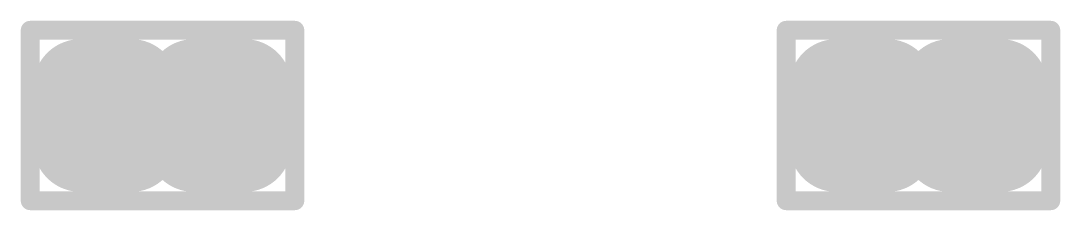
# Model space of a CAD drawing. Header units: millimetres. Extents: x 169 to 355, y 129 to 253.
# Drawn here: x 195.625 to 198.375, y 146.75 to 147.25 of the extents above; entities that cross this region are included whole.
import ezdxf

# ---------------------------------------------------------------- set-up
doc = ezdxf.new("R2010")
doc.units = ezdxf.units.MM
for name, color, linetype in [('Mechanical1', 6, 'Continuous'), ('Mechanical15', 56, 'Continuous'), ('TopLayer', 1, 'Continuous'), ('TopPaste', 8, 'Continuous'), ('TopSolder', 216, 'Continuous')]:
    doc.layers.add(name, color=color, linetype=linetype)

# ---------------------------------------------------------------- blocks, each defined once
blk = doc.blocks.new('R01005_1580')
at = {"layer": 'Mechanical1', "const_width": 0.05}
for points in [[(0.2001, 0.1001), (-0.1999, 0.1001)], [(-0.1999, 0.1001), (-0.1999, -0.0999)], [(0.2001, 0.1001), (0.2001, -0.0999)], [(0.2001, -0.0999), (-0.1999, -0.0999)]]:
    blk.add_lwpolyline(points, dxfattribs=at)
at = {"layer": 'Mechanical1', "const_width": 0.025}
for points in [[(-0.2124, 0.1001, 1), (-0.1874, 0.1001, 1)], [(-0.2124, 0.1001, 1), (-0.1874, 0.1001, 1)], [(0.1876, 0.1001, 1), (0.2126, 0.1001, 1)], [(0.1876, 0.1001, 1), (0.2126, 0.1001, 1)], [(-0.2124, -0.0999, 1), (-0.1874, -0.0999, 1)], [(-0.2124, -0.0999, 1), (-0.1874, -0.0999, 1)], [(0.1876, -0.0999, 1), (0.2126, -0.0999, 1)], [(0.1876, -0.0999, 1), (0.2126, -0.0999, 1)]]:
    blk.add_lwpolyline(points, format="xyb", close=True, dxfattribs=at)
at = {"layer": 'Mechanical15', "const_width": 0.05}
for points in [[(0.35, 0.225), (-0.35, 0.225)], [(-0.35, 0.225), (-0.35, -0.225)], [(0.35, 0.225), (0.35, -0.225)], [(0, 0.125), (0, -0.125)], [(0.15, 0), (-0.15, 0)], [(0.35, -0.225), (-0.35, -0.225)]]:
    blk.add_lwpolyline(points, dxfattribs=at)
at = {"layer": 'Mechanical15', "const_width": 0.025}
for points in [[(-0.3625, 0.225, 1), (-0.3375, 0.225, 1)], [(-0.3625, 0.225, 1), (-0.3375, 0.225, 1)], [(0.3375, 0.225, 1), (0.3625, 0.225, 1)], [(0.3375, 0.225, 1), (0.3625, 0.225, 1)], [(-0.0125, 0.125, 1), (0.0125, 0.125, 1)], [(-0.1625, 0, 1), (-0.1375, 0, 1)], [(0.1375, 0, 1), (0.1625, 0, 1)], [(-0.0125, -0.125, 1), (0.0125, -0.125, 1)], [(-0.3625, -0.225, 1), (-0.3375, -0.225, 1)], [(-0.3625, -0.225, 1), (-0.3375, -0.225, 1)], [(0.3375, -0.225, 1), (0.3625, -0.225, 1)], [(0.3375, -0.225, 1), (0.3625, -0.225, 1)]]:
    blk.add_lwpolyline(points, format="xyb", close=True, dxfattribs=at)
at = {"layer": 'TopLayer', "const_width": 0.0225}
for points in [[(-0.2287, 0.0775, 1), (-0.2063, 0.0775, 1)], [(-0.0937, 0.0775, 1), (-0.0712, 0.0775, 1)], [(0.0712, 0.0775, 1), (0.0937, 0.0775, 1)], [(0.2063, 0.0775, 1), (0.2287, 0.0775, 1)], [(-0.2287, -0.0775, 1), (-0.2063, -0.0775, 1)], [(-0.0937, -0.0775, 1), (-0.0712, -0.0775, 1)], [(0.0712, -0.0775, 1), (0.0937, -0.0775, 1)], [(0.2063, -0.0775, 1), (0.2287, -0.0775, 1)]]:
    blk.add_lwpolyline(points, format="xyb", close=True, dxfattribs=at)
at = {"layer": 'TopLayer'}
for points in [[(-0.2175, 0.1), (-0.2175, -0.1), (-0.0825, 0.1), (-0.0825, -0.1)], [(0.0825, 0.1), (0.0825, -0.1), (0.2175, 0.1), (0.2175, -0.1)], [(-0.24, 0.0775), (-0.24, -0.0775), (-0.06, 0.0775), (-0.06, -0.0775)], [(0.06, 0.0775), (0.06, -0.0775), (0.24, 0.0775), (0.24, -0.0775)]]:
    blk.add_solid(points, dxfattribs=at)
at = {"layer": 'TopPaste', "const_width": 0.0225}
for points in [[(-0.2287, 0.0775, 1), (-0.2063, 0.0775, 1)], [(-0.0937, 0.0775, 1), (-0.0712, 0.0775, 1)], [(0.0712, 0.0775, 1), (0.0937, 0.0775, 1)], [(0.2063, 0.0775, 1), (0.2287, 0.0775, 1)], [(-0.2287, -0.0775, 1), (-0.2063, -0.0775, 1)], [(-0.0937, -0.0775, 1), (-0.0712, -0.0775, 1)], [(0.0712, -0.0775, 1), (0.0937, -0.0775, 1)], [(0.2063, -0.0775, 1), (0.2287, -0.0775, 1)]]:
    blk.add_lwpolyline(points, format="xyb", close=True, dxfattribs=at)
at = {"layer": 'TopPaste'}
for points in [[(-0.2175, 0.1), (-0.2175, -0.1), (-0.0825, 0.1), (-0.0825, -0.1)], [(0.0825, 0.1), (0.0825, -0.1), (0.2175, 0.1), (0.2175, -0.1)], [(-0.24, 0.0775), (-0.24, -0.0775), (-0.06, 0.0775), (-0.06, -0.0775)], [(0.06, 0.0775), (0.06, -0.0775), (0.24, 0.0775), (0.24, -0.0775)]]:
    blk.add_solid(points, dxfattribs=at)
at = {"layer": 'TopSolder', "const_width": 0.1241}
for points in [[(-0.2795, 0.0775, 1), (-0.1555, 0.0775, 1)], [(-0.1445, 0.0775, 1), (-0.0204, 0.0775, 1)], [(0.0204, 0.0775, 1), (0.1445, 0.0775, 1)], [(0.1555, 0.0775, 1), (0.2795, 0.0775, 1)], [(-0.2795, -0.0775, 1), (-0.1555, -0.0775, 1)], [(-0.1445, -0.0775, 1), (-0.0204, -0.0775, 1)], [(0.0204, -0.0775, 1), (0.1445, -0.0775, 1)], [(0.1555, -0.0775, 1), (0.2795, -0.0775, 1)]]:
    blk.add_lwpolyline(points, format="xyb", close=True, dxfattribs=at)
at = {"layer": 'TopSolder'}
for points in [[(-0.2175, 0.2016), (-0.2175, -0.2016), (-0.0825, 0.2016), (-0.0825, -0.2016)], [(0.0825, 0.2016), (0.0825, -0.2016), (0.2175, 0.2016), (0.2175, -0.2016)], [(-0.3416, 0.0775), (-0.3416, -0.0775), (0.0416, 0.0775), (0.0416, -0.0775)], [(-0.0416, 0.0775), (-0.0416, -0.0775), (0.3416, 0.0775), (0.3416, -0.0775)]]:
    blk.add_solid(points, dxfattribs=at)
blk = doc.blocks.new('R01005_1586')
at = {"layer": 'Mechanical1', "const_width": 0.05}
for points in [[(0.2001, 0.1001), (-0.1999, 0.1001)], [(-0.1999, 0.1001), (-0.1999, -0.0999)], [(0.2001, 0.1001), (0.2001, -0.0999)], [(0.2001, -0.0999), (-0.1999, -0.0999)]]:
    blk.add_lwpolyline(points, dxfattribs=at)
at = {"layer": 'Mechanical1', "const_width": 0.025}
for points in [[(-0.2124, 0.1001, 1), (-0.1874, 0.1001, 1)], [(-0.2124, 0.1001, 1), (-0.1874, 0.1001, 1)], [(0.1876, 0.1001, 1), (0.2126, 0.1001, 1)], [(0.1876, 0.1001, 1), (0.2126, 0.1001, 1)], [(-0.2124, -0.0999, 1), (-0.1874, -0.0999, 1)], [(-0.2124, -0.0999, 1), (-0.1874, -0.0999, 1)], [(0.1876, -0.0999, 1), (0.2126, -0.0999, 1)], [(0.1876, -0.0999, 1), (0.2126, -0.0999, 1)]]:
    blk.add_lwpolyline(points, format="xyb", close=True, dxfattribs=at)
at = {"layer": 'Mechanical15', "const_width": 0.05}
for points in [[(0.35, 0.225), (-0.35, 0.225)], [(-0.35, 0.225), (-0.35, -0.225)], [(0.35, 0.225), (0.35, -0.225)], [(0, 0.125), (0, -0.125)], [(0.15, 0), (-0.15, 0)], [(0.35, -0.225), (-0.35, -0.225)]]:
    blk.add_lwpolyline(points, dxfattribs=at)
at = {"layer": 'Mechanical15', "const_width": 0.025}
for points in [[(-0.3625, 0.225, 1), (-0.3375, 0.225, 1)], [(-0.3625, 0.225, 1), (-0.3375, 0.225, 1)], [(0.3375, 0.225, 1), (0.3625, 0.225, 1)], [(0.3375, 0.225, 1), (0.3625, 0.225, 1)], [(-0.0125, 0.125, 1), (0.0125, 0.125, 1)], [(-0.1625, 0, 1), (-0.1375, 0, 1)], [(0.1375, 0, 1), (0.1625, 0, 1)], [(-0.0125, -0.125, 1), (0.0125, -0.125, 1)], [(-0.3625, -0.225, 1), (-0.3375, -0.225, 1)], [(-0.3625, -0.225, 1), (-0.3375, -0.225, 1)], [(0.3375, -0.225, 1), (0.3625, -0.225, 1)], [(0.3375, -0.225, 1), (0.3625, -0.225, 1)]]:
    blk.add_lwpolyline(points, format="xyb", close=True, dxfattribs=at)
at = {"layer": 'TopLayer', "const_width": 0.0225}
for points in [[(-0.2287, 0.0775, 1), (-0.2063, 0.0775, 1)], [(-0.0937, 0.0775, 1), (-0.0712, 0.0775, 1)], [(0.0712, 0.0775, 1), (0.0937, 0.0775, 1)], [(0.2063, 0.0775, 1), (0.2287, 0.0775, 1)], [(-0.2287, -0.0775, 1), (-0.2063, -0.0775, 1)], [(-0.0937, -0.0775, 1), (-0.0712, -0.0775, 1)], [(0.0712, -0.0775, 1), (0.0937, -0.0775, 1)], [(0.2063, -0.0775, 1), (0.2287, -0.0775, 1)]]:
    blk.add_lwpolyline(points, format="xyb", close=True, dxfattribs=at)
at = {"layer": 'TopLayer'}
for points in [[(-0.2175, 0.1), (-0.2175, -0.1), (-0.0825, 0.1), (-0.0825, -0.1)], [(0.0825, 0.1), (0.0825, -0.1), (0.2175, 0.1), (0.2175, -0.1)], [(-0.24, 0.0775), (-0.24, -0.0775), (-0.06, 0.0775), (-0.06, -0.0775)], [(0.06, 0.0775), (0.06, -0.0775), (0.24, 0.0775), (0.24, -0.0775)]]:
    blk.add_solid(points, dxfattribs=at)
at = {"layer": 'TopPaste', "const_width": 0.0225}
for points in [[(-0.2287, 0.0775, 1), (-0.2063, 0.0775, 1)], [(-0.0937, 0.0775, 1), (-0.0712, 0.0775, 1)], [(0.0712, 0.0775, 1), (0.0937, 0.0775, 1)], [(0.2063, 0.0775, 1), (0.2287, 0.0775, 1)], [(-0.2287, -0.0775, 1), (-0.2063, -0.0775, 1)], [(-0.0937, -0.0775, 1), (-0.0712, -0.0775, 1)], [(0.0712, -0.0775, 1), (0.0937, -0.0775, 1)], [(0.2063, -0.0775, 1), (0.2287, -0.0775, 1)]]:
    blk.add_lwpolyline(points, format="xyb", close=True, dxfattribs=at)
at = {"layer": 'TopPaste'}
for points in [[(-0.2175, 0.1), (-0.2175, -0.1), (-0.0825, 0.1), (-0.0825, -0.1)], [(0.0825, 0.1), (0.0825, -0.1), (0.2175, 0.1), (0.2175, -0.1)], [(-0.24, 0.0775), (-0.24, -0.0775), (-0.06, 0.0775), (-0.06, -0.0775)], [(0.06, 0.0775), (0.06, -0.0775), (0.24, 0.0775), (0.24, -0.0775)]]:
    blk.add_solid(points, dxfattribs=at)
at = {"layer": 'TopSolder', "const_width": 0.1241}
for points in [[(-0.2795, 0.0775, 1), (-0.1555, 0.0775, 1)], [(-0.1445, 0.0775, 1), (-0.0204, 0.0775, 1)], [(0.0204, 0.0775, 1), (0.1445, 0.0775, 1)], [(0.1555, 0.0775, 1), (0.2795, 0.0775, 1)], [(-0.2795, -0.0775, 1), (-0.1555, -0.0775, 1)], [(-0.1445, -0.0775, 1), (-0.0204, -0.0775, 1)], [(0.0204, -0.0775, 1), (0.1445, -0.0775, 1)], [(0.1555, -0.0775, 1), (0.2795, -0.0775, 1)]]:
    blk.add_lwpolyline(points, format="xyb", close=True, dxfattribs=at)
at = {"layer": 'TopSolder'}
for points in [[(-0.2175, 0.2016), (-0.2175, -0.2016), (-0.0825, 0.2016), (-0.0825, -0.2016)], [(0.0825, 0.2016), (0.0825, -0.2016), (0.2175, 0.2016), (0.2175, -0.2016)], [(-0.3416, 0.0775), (-0.3416, -0.0775), (0.0416, 0.0775), (0.0416, -0.0775)], [(-0.0416, 0.0775), (-0.0416, -0.0775), (0.3416, 0.0775), (0.3416, -0.0775)]]:
    blk.add_solid(points, dxfattribs=at)

msp = doc.modelspace()

# ---------------------------------------------------------------- block references
at = {"rotation": 180}
for name, p in [('R01005_1586', (196, 147)), ('R01005_1580', (198, 147))]:
    msp.add_blockref(name, p, dxfattribs=at)

doc.saveas('drawing.dxf')
